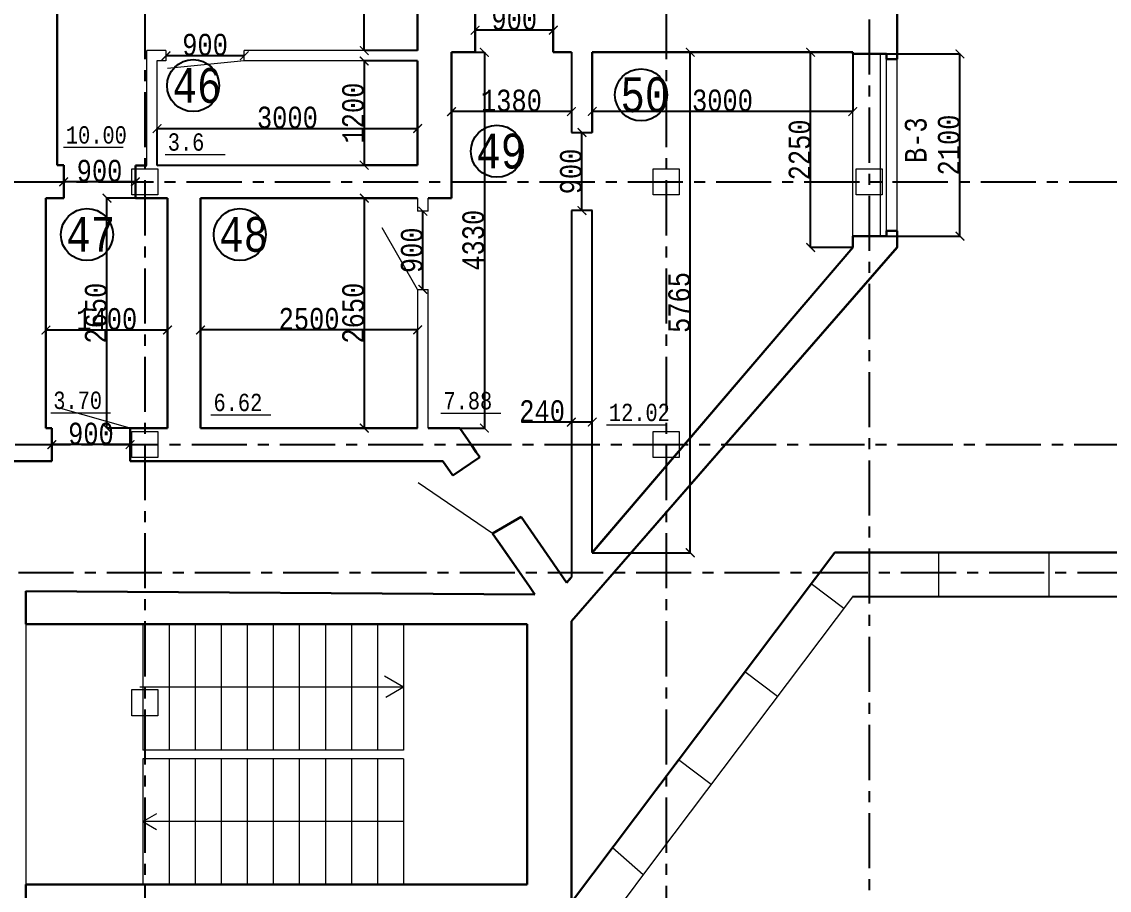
# Model space of a CAD drawing. Header units: millimetres. Extents: x -689206 to 4969298, y -1019800 to 703299.
# Drawn here: x 381709 to 394231, y -63803 to -53798 of the extents above; entities that cross this region are included whole.
import ezdxf

# ---------------------------------------------------------------- set-up
doc = ezdxf.new("R2010")
doc.units = ezdxf.units.MM
doc.linetypes.add('осеваяX2', pattern=[101.6, 63.5, -12.7, 12.7, -12.7])
for name, color, linetype, lineweight in [('несущие', 7, 'Continuous', 30), ('ОКНА', 250, 'Continuous', 20), ('ПЕРЕГОРОДКИ', 252, 'Continuous', 9), ('РАЗМЕРЫ', 7, 'Continuous', 9), ('стены', 7, 'Continuous', 20)]:
    doc.layers.add(name, color=color, linetype=linetype, lineweight=lineweight)
doc.layers.add('четотам', color=7, linetype='Continuous')
doc.styles.add('Аннотативный', font='isocteur.ttf', dxfattribs={"width": 0.7, "height": 250})
doc.dimstyles.new('Аннотативный', dxfattribs={"dimscale": 0, "dimtxt": 250, "dimasz": 100, "dimexe": 1.25, "dimexo": 0.625, "dimtad": 1, "dimdec": 0, "dimtxsty": 'Аннотативный', "dimblk": 'ARCHTICK', "dimcen": 2.5, "dimadec": 0, "dimazin": 0, "dimtfac": 1, "dimtdec": 0, "dimtmove": 0, "dimatfit": 3, "dimfxl": 1, "dimarcsym": 0})

# ---------------------------------------------------------------- blocks, each defined once
blk = doc.blocks.new('_ArchTick')
at = {"color": 0, "linetype": 'ByBlock', "const_width": 0.15}
blk.add_lwpolyline([(-0.5, -0.5), (0.5, 0.5)], dxfattribs=at)
blk = doc.blocks.new('*D1120')
at = {"layer": 'Defpoints', "color": 0, "lineweight": 20, "transparency": 16777216}
for p in [(381988, -57349), (381988, -57830), (383388, -57830)]:
    blk.add_point(p, dxfattribs=at)
at = {"layer": 'стены', "color": 0, "lineweight": -2, "transparency": 16777216}
for p, q in [((381988, -57829), (381988, -57348)), ((383388, -57349), (381988, -57349)), ((383388, -57829), (383388, -57348))]:
    blk.add_line(p, q, dxfattribs=at)
at = {"layer": 'стены', "color": 0, "lineweight": -2, "transparency": 16777216, "xscale": 100, "yscale": 100, "zscale": 100, "rotation": 180}
blk.add_blockref('_ArchTick', (381988, -57349), dxfattribs=at)
at = {"layer": 'стены', "color": 0, "lineweight": -2, "transparency": 16777216, "xscale": 100, "yscale": 100, "zscale": 100}
blk.add_blockref('_ArchTick', (383388, -57349), dxfattribs=at)
at = {"layer": 'стены', "color": 0, "transparency": 16777216, "insert": (382688, -57224), "char_height": 250, "attachment_point": 5, "style": 'Аннотативный'}
blk.add_mtext('1400', dxfattribs=at)
blk = doc.blocks.new('*D1122')
at = {"layer": 'Defpoints', "color": 0, "lineweight": 20, "transparency": 16777216}
for p in [(388278, -54150), (389407, -54150), (388278, -59915)]:
    blk.add_point(p, dxfattribs=at)
at = {"layer": 'стены', "color": 0, "lineweight": -2, "transparency": 16777216}
for p, q in [((388279, -54150), (389408, -54150)), ((389407, -59915), (389407, -54150)), ((388279, -59915), (389408, -59915))]:
    blk.add_line(p, q, dxfattribs=at)
at = {"layer": 'стены', "color": 0, "lineweight": -2, "transparency": 16777216, "xscale": 100, "yscale": 100, "zscale": 100}
for p, rotation in [((389407, -54150), 90), ((389407, -59915), 270)]:
    blk.add_blockref('_ArchTick', p, dxfattribs=dict(at, rotation=rotation))
at = {"layer": 'стены', "color": 0, "transparency": 16777216, "insert": (389281, -57032), "char_height": 250, "attachment_point": 5, "rotation": 90, "style": 'Аннотативный'}
blk.add_mtext('5765', dxfattribs=at)
blk = doc.blocks.new('*D1143')
at = {"layer": 'Defpoints', "color": 0, "lineweight": 20, "transparency": 16777216}
for p in [(386328, -55981), (386328, -55981), (386328, -56881)]:
    blk.add_point(p, dxfattribs=at)
at = {"layer": 'стены', "color": 0, "lineweight": -2, "transparency": 16777216}
for p, q in [((386328, -56881), (386328, -55981)), ((386329, -55981), (386329, -55981)), ((386329, -56881), (386329, -56881))]:
    blk.add_line(p, q, dxfattribs=at)
at = {"layer": 'стены', "color": 0, "lineweight": -2, "transparency": 16777216, "xscale": 100, "yscale": 100, "zscale": 100}
for p, rotation in [((386328, -55981), 90), ((386328, -56881), 270)]:
    blk.add_blockref('_ArchTick', p, dxfattribs=dict(at, rotation=rotation))
at = {"layer": 'стены', "color": 0, "transparency": 16777216, "insert": (386202, -56431), "char_height": 250, "attachment_point": 5, "rotation": 90, "style": 'Аннотативный'}
blk.add_mtext('900', dxfattribs=at)
blk = doc.blocks.new('*D1144')
at = {"layer": 'Defpoints', "color": 0, "lineweight": 20, "transparency": 16777216}
for p in [(386930, -53895), (386930, -53895), (387830, -53895)]:
    blk.add_point(p, dxfattribs=at)
at = {"layer": 'стены', "color": 0, "lineweight": -2, "transparency": 16777216}
for p, q in [((386930, -53894), (386930, -53894)), ((387830, -53895), (386930, -53895)), ((387830, -53894), (387830, -53894))]:
    blk.add_line(p, q, dxfattribs=at)
at = {"layer": 'стены', "color": 0, "lineweight": -2, "transparency": 16777216, "xscale": 100, "yscale": 100, "zscale": 100, "rotation": 180}
blk.add_blockref('_ArchTick', (386930, -53895), dxfattribs=at)
at = {"layer": 'стены', "color": 0, "lineweight": -2, "transparency": 16777216, "xscale": 100, "yscale": 100, "zscale": 100}
blk.add_blockref('_ArchTick', (387830, -53895), dxfattribs=at)
at = {"layer": 'стены', "color": 0, "transparency": 16777216, "insert": (387380, -53769), "char_height": 250, "attachment_point": 5, "style": 'Аннотативный'}
blk.add_mtext('900', dxfattribs=at)
blk = doc.blocks.new('*D1178')
at = {"layer": 'Defpoints', "color": 0, "linetype": 'ByBlock', "lineweight": 20, "transparency": 16777216}
for p in [(391278, -54168), (392512, -54168), (391278, -56268)]:
    blk.add_point(p, dxfattribs=at)
at = {"layer": 'ПЕРЕГОРОДКИ', "color": 0, "linetype": 'ByBlock', "lineweight": -2, "transparency": 16777216}
for p, q in [((391279, -54168), (392513, -54168)), ((392512, -56268), (392512, -54168)), ((391279, -56268), (392513, -56268))]:
    blk.add_line(p, q, dxfattribs=at)
at = {"layer": 'ПЕРЕГОРОДКИ', "color": 0, "linetype": 'ByBlock', "lineweight": -2, "transparency": 16777216, "xscale": 100, "yscale": 100, "zscale": 100}
for p, rotation in [((392512, -54168), 90), ((392512, -56268), 270)]:
    blk.add_blockref('_ArchTick', p, dxfattribs=dict(at, rotation=rotation))
at = {"layer": 'ПЕРЕГОРОДКИ', "color": 0, "linetype": 'ByBlock', "lineweight": 13, "transparency": 16777216, "insert": (392386, -55218), "char_height": 250, "attachment_point": 5, "rotation": 90, "style": 'Аннотативный'}
blk.add_mtext('2100', dxfattribs=at)
blk = doc.blocks.new('*D1223')
at = {"layer": 'Defpoints', "color": 0, "linetype": 'ByBlock', "lineweight": 20, "transparency": 16777216}
for p in [(388038, -58411), (388038, -58411), (388278, -58411)]:
    blk.add_point(p, dxfattribs=at)
at = {"layer": 'РАЗМЕРЫ', "color": 0, "linetype": 'ByBlock', "lineweight": -2, "transparency": 16777216}
for p, q in [((388038, -58411), (387464, -58411)), ((388038, -58410), (388038, -58409)), ((388278, -58411), (388038, -58411)), ((388278, -58410), (388278, -58409))]:
    blk.add_line(p, q, dxfattribs=at)
at = {"layer": 'РАЗМЕРЫ', "color": 0, "linetype": 'ByBlock', "lineweight": -2, "transparency": 16777216, "xscale": 100, "yscale": 100, "zscale": 100, "rotation": 180}
blk.add_blockref('_ArchTick', (388038, -58411), dxfattribs=at)
at = {"layer": 'РАЗМЕРЫ', "color": 0, "linetype": 'ByBlock', "lineweight": -2, "transparency": 16777216, "xscale": 100, "yscale": 100, "zscale": 100}
blk.add_blockref('_ArchTick', (388278, -58411), dxfattribs=at)
at = {"layer": 'РАЗМЕРЫ', "color": 0, "linetype": 'ByBlock', "lineweight": 20, "transparency": 16777216, "insert": (387701, -58285), "char_height": 250, "attachment_point": 5, "style": 'Аннотативный'}
blk.add_mtext('240', dxfattribs=at)
blk = doc.blocks.new('*D1225')
at = {"layer": 'Defpoints', "color": 0, "linetype": 'ByBlock', "lineweight": 20, "transparency": 16777216}
for p in [(388278, -54150), (391278, -54150), (388278, -54832)]:
    blk.add_point(p, dxfattribs=at)
at = {"layer": 'РАЗМЕРЫ', "color": 0, "linetype": 'ByBlock', "lineweight": -2, "transparency": 16777216}
for p, q in [((388278, -54151), (388278, -54833)), ((391278, -54151), (391278, -54833)), ((391278, -54832), (388278, -54832))]:
    blk.add_line(p, q, dxfattribs=at)
at = {"layer": 'РАЗМЕРЫ', "color": 0, "linetype": 'ByBlock', "lineweight": -2, "transparency": 16777216, "xscale": 100, "yscale": 100, "zscale": 100}
for p, rotation in [((388278, -54832), 179.9999999999964), ((391278, -54832), 359.9999999999964)]:
    blk.add_blockref('_ArchTick', p, dxfattribs=dict(at, rotation=rotation))
at = {"layer": 'РАЗМЕРЫ', "color": 0, "linetype": 'ByBlock', "lineweight": 20, "transparency": 16777216, "insert": (389778, -54706), "char_height": 250, "attachment_point": 5, "style": 'Аннотативный'}
blk.add_mtext('3000', dxfattribs=at)
blk = doc.blocks.new('*D1281')
at = {"layer": 'Defpoints', "color": 0, "linetype": 'ByBlock', "lineweight": 20, "transparency": 16777216}
for p in [(382690, -55830), (383388, -55830), (383388, -58479)]:
    blk.add_point(p, dxfattribs=at)
at = {"layer": 'РАЗМЕРЫ', "color": 0, "linetype": 'ByBlock', "lineweight": -2, "transparency": 16777216}
for p, q in [((383387, -55830), (382689, -55830)), ((382690, -58479), (382690, -55830)), ((383387, -58479), (382689, -58479))]:
    blk.add_line(p, q, dxfattribs=at)
at = {"layer": 'РАЗМЕРЫ', "color": 0, "linetype": 'ByBlock', "lineweight": -2, "transparency": 16777216, "xscale": 100, "yscale": 100, "zscale": 100}
for p, rotation in [((382690, -55830), 90), ((382690, -58479), 270)]:
    blk.add_blockref('_ArchTick', p, dxfattribs=dict(at, rotation=rotation))
at = {"layer": 'РАЗМЕРЫ', "color": 0, "linetype": 'ByBlock', "lineweight": 20, "transparency": 16777216, "insert": (382564, -57155), "char_height": 250, "attachment_point": 5, "rotation": 90, "style": 'Аннотативный'}
blk.add_mtext('2650', dxfattribs=at)
blk = doc.blocks.new('*D1282')
at = {"layer": 'Defpoints', "color": 0, "linetype": 'ByBlock', "lineweight": 20, "transparency": 16777216}
for p in [(382056, -58669), (382056, -58669), (382956, -58669)]:
    blk.add_point(p, dxfattribs=at)
at = {"layer": 'РАЗМЕРЫ', "color": 0, "linetype": 'ByBlock', "lineweight": -2, "transparency": 16777216}
for p, q in [((382956, -58669), (382056, -58669)), ((382056, -58670), (382056, -58671)), ((382956, -58669), (382956, -58668))]:
    blk.add_line(p, q, dxfattribs=at)
at = {"layer": 'РАЗМЕРЫ', "color": 0, "linetype": 'ByBlock', "lineweight": -2, "transparency": 16777216, "xscale": 100, "yscale": 100, "zscale": 100, "rotation": 180}
blk.add_blockref('_ArchTick', (382056, -58669), dxfattribs=at)
at = {"layer": 'РАЗМЕРЫ', "color": 0, "linetype": 'ByBlock', "lineweight": -2, "transparency": 16777216, "xscale": 100, "yscale": 100, "zscale": 100}
blk.add_blockref('_ArchTick', (382956, -58669), dxfattribs=at)
at = {"layer": 'РАЗМЕРЫ', "color": 0, "linetype": 'ByBlock', "lineweight": 20, "transparency": 16777216, "insert": (382506, -58544), "char_height": 250, "attachment_point": 5, "style": 'Аннотативный'}
blk.add_mtext('900', dxfattribs=at)
blk = doc.blocks.new('*D1283')
at = {"layer": 'Defpoints', "color": 0, "linetype": 'ByBlock', "lineweight": 20, "transparency": 16777216}
for p in [(382192, -55640), (382192, -55642), (383018, -55642)]:
    blk.add_point(p, dxfattribs=at)
at = {"layer": 'РАЗМЕРЫ', "color": 0, "linetype": 'ByBlock', "lineweight": -2, "transparency": 16777216}
for p, q in [((382192, -55641), (382192, -55643)), ((383018, -55642), (382192, -55642)), ((383018, -55641), (383018, -55641))]:
    blk.add_line(p, q, dxfattribs=at)
at = {"layer": 'РАЗМЕРЫ', "color": 0, "linetype": 'ByBlock', "lineweight": -2, "transparency": 16777216, "xscale": 100, "yscale": 100, "zscale": 100, "rotation": 180}
blk.add_blockref('_ArchTick', (382192, -55642), dxfattribs=at)
at = {"layer": 'РАЗМЕРЫ', "color": 0, "linetype": 'ByBlock', "lineweight": -2, "transparency": 16777216, "xscale": 100, "yscale": 100, "zscale": 100}
blk.add_blockref('_ArchTick', (383018, -55642), dxfattribs=at)
at = {"layer": 'РАЗМЕРЫ', "color": 0, "linetype": 'ByBlock', "lineweight": 20, "transparency": 16777216, "insert": (382605, -55516), "char_height": 250, "attachment_point": 5, "style": 'Аннотативный'}
blk.add_mtext('900', dxfattribs=at)
blk = doc.blocks.new('*D1284')
at = {"layer": 'Defpoints', "color": 0, "linetype": 'ByBlock', "lineweight": 20, "transparency": 16777216}
for p in [(385653, -52150), (386266, -52150), (386266, -54130)]:
    blk.add_point(p, dxfattribs=at)
at = {"layer": 'РАЗМЕРЫ', "color": 0, "linetype": 'ByBlock', "lineweight": -2, "transparency": 16777216}
for p, q in [((386266, -52150), (385652, -52150)), ((385653, -54130), (385653, -52150)), ((386266, -54130), (385652, -54130))]:
    blk.add_line(p, q, dxfattribs=at)
at = {"layer": 'РАЗМЕРЫ', "color": 0, "linetype": 'ByBlock', "lineweight": -2, "transparency": 16777216, "xscale": 100, "yscale": 100, "zscale": 100}
for p, rotation in [((385653, -52150), 90), ((385653, -54130), 270)]:
    blk.add_blockref('_ArchTick', p, dxfattribs=dict(at, rotation=rotation))
at = {"layer": 'РАЗМЕРЫ', "color": 0, "linetype": 'ByBlock', "lineweight": 20, "transparency": 16777216, "insert": (385527, -53140), "char_height": 250, "attachment_point": 5, "rotation": 90, "style": 'Аннотативный'}
blk.add_mtext('1980', dxfattribs=at)
blk = doc.blocks.new('*D1286')
at = {"layer": 'Defpoints', "color": 0, "linetype": 'ByBlock', "lineweight": 20, "transparency": 16777216}
for p in [(383370, -54190), (383370, -54190), (384270, -54190)]:
    blk.add_point(p, dxfattribs=at)
at = {"layer": 'РАЗМЕРЫ', "color": 0, "linetype": 'ByBlock', "lineweight": -2, "transparency": 16777216}
for p, q in [((383370, -54189), (383370, -54189)), ((384270, -54190), (383370, -54190)), ((384270, -54189), (384270, -54189))]:
    blk.add_line(p, q, dxfattribs=at)
at = {"layer": 'РАЗМЕРЫ', "color": 0, "linetype": 'ByBlock', "lineweight": -2, "transparency": 16777216, "xscale": 100, "yscale": 100, "zscale": 100, "rotation": 180}
blk.add_blockref('_ArchTick', (383370, -54190), dxfattribs=at)
at = {"layer": 'РАЗМЕРЫ', "color": 0, "linetype": 'ByBlock', "lineweight": -2, "transparency": 16777216, "xscale": 100, "yscale": 100, "zscale": 100}
blk.add_blockref('_ArchTick', (384270, -54190), dxfattribs=at)
at = {"layer": 'РАЗМЕРЫ', "color": 0, "linetype": 'ByBlock', "lineweight": 20, "transparency": 16777216, "insert": (383820, -54064), "char_height": 250, "attachment_point": 5, "style": 'Аннотативный'}
blk.add_mtext('900', dxfattribs=at)
blk = doc.blocks.new('*D1287')
at = {"layer": 'Defpoints', "color": 0, "linetype": 'ByBlock', "lineweight": 20, "transparency": 16777216}
for p in [(386266, -54250), (385652, -55450), (386268, -55450)]:
    blk.add_point(p, dxfattribs=at)
at = {"layer": 'РАЗМЕРЫ', "color": 0, "linetype": 'ByBlock', "lineweight": -2, "transparency": 16777216}
for p, q in [((386266, -54250), (385651, -54250)), ((385652, -54250), (385652, -55450)), ((386267, -55450), (385651, -55450))]:
    blk.add_line(p, q, dxfattribs=at)
at = {"layer": 'РАЗМЕРЫ', "color": 0, "linetype": 'ByBlock', "lineweight": -2, "transparency": 16777216, "xscale": 100, "yscale": 100, "zscale": 100}
for p, rotation in [((385652, -54250), 90), ((385652, -55450), 270)]:
    blk.add_blockref('_ArchTick', p, dxfattribs=dict(at, rotation=rotation))
at = {"layer": 'РАЗМЕРЫ', "color": 0, "linetype": 'ByBlock', "lineweight": 20, "transparency": 16777216, "insert": (385526, -54850), "char_height": 250, "attachment_point": 5, "rotation": 90, "style": 'Аннотативный'}
blk.add_mtext('1200', dxfattribs=at)
blk = doc.blocks.new('*D1288')
at = {"layer": 'Defpoints', "color": 0, "linetype": 'ByBlock', "lineweight": 20, "transparency": 16777216}
for p in [(386268, -55028), (383268, -55455), (386268, -55450)]:
    blk.add_point(p, dxfattribs=at)
at = {"layer": 'РАЗМЕРЫ', "color": 0, "linetype": 'ByBlock', "lineweight": -2, "transparency": 16777216}
for p, q in [((383268, -55454), (383268, -55027)), ((383268, -55028), (386268, -55028)), ((386268, -55449), (386268, -55027))]:
    blk.add_line(p, q, dxfattribs=at)
at = {"layer": 'РАЗМЕРЫ', "color": 0, "linetype": 'ByBlock', "lineweight": -2, "transparency": 16777216, "xscale": 100, "yscale": 100, "zscale": 100, "rotation": 180}
blk.add_blockref('_ArchTick', (383268, -55028), dxfattribs=at)
at = {"layer": 'РАЗМЕРЫ', "color": 0, "linetype": 'ByBlock', "lineweight": -2, "transparency": 16777216, "xscale": 100, "yscale": 100, "zscale": 100}
blk.add_blockref('_ArchTick', (386268, -55028), dxfattribs=at)
at = {"layer": 'РАЗМЕРЫ', "color": 0, "linetype": 'ByBlock', "lineweight": 20, "transparency": 16777216, "insert": (384768, -54903), "char_height": 250, "attachment_point": 5, "style": 'Аннотативный'}
blk.add_mtext('3000', dxfattribs=at)
blk = doc.blocks.new('*D1289')
at = {"layer": 'Defpoints', "color": 0, "linetype": 'ByBlock', "lineweight": 20, "transparency": 16777216}
for p in [(386268, -55830), (385653, -58479), (386268, -58479)]:
    blk.add_point(p, dxfattribs=at)
at = {"layer": 'РАЗМЕРЫ', "color": 0, "linetype": 'ByBlock', "lineweight": -2, "transparency": 16777216}
for p, q in [((386267, -55830), (385652, -55830)), ((385653, -55830), (385653, -58479)), ((386267, -58479), (385652, -58479))]:
    blk.add_line(p, q, dxfattribs=at)
at = {"layer": 'РАЗМЕРЫ', "color": 0, "linetype": 'ByBlock', "lineweight": -2, "transparency": 16777216, "xscale": 100, "yscale": 100, "zscale": 100}
for p, rotation in [((385653, -55830), 90), ((385653, -58479), 270)]:
    blk.add_blockref('_ArchTick', p, dxfattribs=dict(at, rotation=rotation))
at = {"layer": 'РАЗМЕРЫ', "color": 0, "linetype": 'ByBlock', "lineweight": 20, "transparency": 16777216, "insert": (385527, -57155), "char_height": 250, "attachment_point": 5, "rotation": 90, "style": 'Аннотативный'}
blk.add_mtext('2650', dxfattribs=at)
blk = doc.blocks.new('*D1290')
at = {"layer": 'Defpoints', "color": 0, "linetype": 'ByBlock', "lineweight": 20, "transparency": 16777216}
for p in [(383768, -57348), (383768, -58479), (386268, -58479)]:
    blk.add_point(p, dxfattribs=at)
at = {"layer": 'РАЗМЕРЫ', "color": 0, "linetype": 'ByBlock', "lineweight": -2, "transparency": 16777216}
for p, q in [((383768, -58479), (383768, -57347)), ((386268, -57348), (383768, -57348)), ((386268, -58479), (386268, -57347))]:
    blk.add_line(p, q, dxfattribs=at)
at = {"layer": 'РАЗМЕРЫ', "color": 0, "linetype": 'ByBlock', "lineweight": -2, "transparency": 16777216, "xscale": 100, "yscale": 100, "zscale": 100, "rotation": 180}
blk.add_blockref('_ArchTick', (383768, -57348), dxfattribs=at)
at = {"layer": 'РАЗМЕРЫ', "color": 0, "linetype": 'ByBlock', "lineweight": -2, "transparency": 16777216, "xscale": 100, "yscale": 100, "zscale": 100}
blk.add_blockref('_ArchTick', (386268, -57348), dxfattribs=at)
at = {"layer": 'РАЗМЕРЫ', "color": 0, "linetype": 'ByBlock', "lineweight": 20, "transparency": 16777216, "insert": (385018, -57222), "char_height": 250, "attachment_point": 5, "style": 'Аннотативный'}
blk.add_mtext('2500', dxfattribs=at)
blk = doc.blocks.new('*D1297')
at = {"layer": 'Defpoints', "color": 0, "linetype": 'ByBlock', "lineweight": 20, "transparency": 16777216}
for p in [(390793, -54150), (391278, -54150), (391278, -56399)]:
    blk.add_point(p, dxfattribs=at)
at = {"layer": 'РАЗМЕРЫ', "color": 0, "linetype": 'ByBlock', "lineweight": -2, "transparency": 16777216}
for p, q in [((391277, -54150), (390792, -54150)), ((390793, -56399), (390793, -54150)), ((391277, -56399), (390792, -56399))]:
    blk.add_line(p, q, dxfattribs=at)
at = {"layer": 'РАЗМЕРЫ', "color": 0, "linetype": 'ByBlock', "lineweight": -2, "transparency": 16777216, "xscale": 100, "yscale": 100, "zscale": 100}
for p, rotation in [((390793, -54150), 90), ((390793, -56399), 270)]:
    blk.add_blockref('_ArchTick', p, dxfattribs=dict(at, rotation=rotation))
at = {"layer": 'РАЗМЕРЫ', "color": 0, "linetype": 'ByBlock', "lineweight": 20, "transparency": 16777216, "insert": (390668, -55274), "char_height": 250, "attachment_point": 5, "rotation": 90, "style": 'Аннотативный'}
blk.add_mtext('2250', dxfattribs=at)
blk = doc.blocks.new('*D1299')
at = {"layer": 'Defpoints', "color": 0, "linetype": 'ByBlock', "lineweight": 20, "transparency": 16777216}
for p in [(388160, -55073), (388160, -55073), (388160, -55973)]:
    blk.add_point(p, dxfattribs=at)
at = {"layer": 'РАЗМЕРЫ', "color": 0, "linetype": 'ByBlock', "lineweight": -2, "transparency": 16777216}
for p, q in [((388159, -55073), (388159, -55073)), ((388160, -55973), (388160, -55073)), ((388159, -55973), (388159, -55973))]:
    blk.add_line(p, q, dxfattribs=at)
at = {"layer": 'РАЗМЕРЫ', "color": 0, "linetype": 'ByBlock', "lineweight": -2, "transparency": 16777216, "xscale": 100, "yscale": 100, "zscale": 100}
for p, rotation in [((388160, -55073), 90), ((388160, -55973), 270)]:
    blk.add_blockref('_ArchTick', p, dxfattribs=dict(at, rotation=rotation))
at = {"layer": 'РАЗМЕРЫ', "color": 0, "linetype": 'ByBlock', "lineweight": 20, "transparency": 16777216, "insert": (388034, -55523), "char_height": 250, "attachment_point": 5, "rotation": 90, "style": 'Аннотативный'}
blk.add_mtext('900', dxfattribs=at)
blk = doc.blocks.new('*D1300')
at = {"layer": 'Defpoints', "color": 0, "linetype": 'ByBlock', "lineweight": 20, "transparency": 16777216}
for p in [(386658, -54150), (388038, -54150), (386658, -54833)]:
    blk.add_point(p, dxfattribs=at)
at = {"layer": 'РАЗМЕРЫ', "color": 0, "linetype": 'ByBlock', "lineweight": -2, "transparency": 16777216}
for p, q in [((386658, -54151), (386658, -54834)), ((388038, -54151), (388038, -54834)), ((388038, -54833), (386658, -54833))]:
    blk.add_line(p, q, dxfattribs=at)
at = {"layer": 'РАЗМЕРЫ', "color": 0, "linetype": 'ByBlock', "lineweight": -2, "transparency": 16777216, "xscale": 100, "yscale": 100, "zscale": 100, "rotation": 180}
blk.add_blockref('_ArchTick', (386658, -54833), dxfattribs=at)
at = {"layer": 'РАЗМЕРЫ', "color": 0, "linetype": 'ByBlock', "lineweight": -2, "transparency": 16777216, "xscale": 100, "yscale": 100, "zscale": 100}
blk.add_blockref('_ArchTick', (388038, -54833), dxfattribs=at)
at = {"layer": 'РАЗМЕРЫ', "color": 0, "linetype": 'ByBlock', "lineweight": 20, "transparency": 16777216, "insert": (387348, -54707), "char_height": 250, "attachment_point": 5, "style": 'Аннотативный'}
blk.add_mtext('1380', dxfattribs=at)
blk = doc.blocks.new('*D1301')
at = {"layer": 'Defpoints', "color": 0, "linetype": 'ByBlock', "lineweight": 20, "transparency": 16777216}
for p in [(386658, -54150), (386621, -58479), (387036, -58479)]:
    blk.add_point(p, dxfattribs=at)
at = {"layer": 'РАЗМЕРЫ', "color": 0, "linetype": 'ByBlock', "lineweight": -2, "transparency": 16777216}
for p, q in [((386659, -54150), (387037, -54150)), ((387036, -54150), (387036, -58479)), ((386621, -58479), (387037, -58479))]:
    blk.add_line(p, q, dxfattribs=at)
at = {"layer": 'РАЗМЕРЫ', "color": 0, "linetype": 'ByBlock', "lineweight": -2, "transparency": 16777216, "xscale": 100, "yscale": 100, "zscale": 100}
for p, rotation in [((387036, -54150), 90), ((387036, -58479), 270)]:
    blk.add_blockref('_ArchTick', p, dxfattribs=dict(at, rotation=rotation))
at = {"layer": 'РАЗМЕРЫ', "color": 0, "linetype": 'ByBlock', "lineweight": 20, "transparency": 16777216, "insert": (386910, -56315), "char_height": 250, "attachment_point": 5, "rotation": 90, "style": 'Аннотативный'}
blk.add_mtext('4330', dxfattribs=at)

msp = doc.modelspace()

# ---------------------------------------------------------------- linework, layer by layer
at = {"layer": 'несущие', "color": 0}
for p, q in [((381988.1, -57829.9), (381988.1, -58479.4)), ((383388.1, -57829.9), (383388.1, -58479.4)), ((383768.1, -57829.9), (383768.1, -58479.4)), ((381988.1, -58479.4), (382056, -58479.4)), ((382056, -58479.4), (382056, -58859.4)), ((382956, -58479.4), (383388.1, -58479.4)), ((382956, -58479.4), (382956, -58859.4)), ((383768.1, -58479.4), (386268.1, -58479.4)), ((386388.1, -58479.4), (386753.1, -58479.4)), ((386388.1, -58479.4), (386488.1, -58479.4)), ((386488.1, -58479.4), (386753.5, -58479.4)), ((386884.6, -58669.4), (386753.5, -58479.4)), ((386943.6, -58755.5), (386884.6, -58669.4)), ((386672.3, -59026.6), (386982.6, -58812.4)), ((386982.6, -58812.4), (386943.6, -58755.5)), ((386388.1, -58859.4), (386187.5, -58859.4)), ((386388.1, -58859.4), (386557.1, -58859.4)), ((386488.1, -58859.4), (386388.1, -58859.4)), ((386488.1, -58859.4), (386556.9, -58859.4)), ((386672.3, -59026.6), (386556.9, -58859.4)), ((391073.2, -59911.5), (388774.8, -62962.7)), ((391073.2, -59911.5), (388834.7, -62883.2)), ((391252.2, -59911.5), (391073.2, -59911.5))]:
    msp.add_line(p, q, dxfattribs=at)
at = {"layer": 'несущие'}
msp.add_line((386187.5, -58859.4), (382973.5, -58859.4), dxfattribs=at)
at = {"layer": 'несущие', "lineweight": 30}
for p, q in [((387460, -59503.1), (387130.9, -59693.1)), ((387130.9, -59693.1), (387527.8, -60265.4))]:
    msp.add_line(p, q, dxfattribs=at)
at = {"layer": 'несущие', "lineweight": 20}
msp.add_line((391276.7, -60421.5), (389029.8, -63404.4), dxfattribs=at)
at = {"layer": 'ОКНА'}
for p, q in [((391598.1, -56268.1), (391598.1, -54168.1)), ((391668.1, -56208.1), (391668.1, -54228.1))]:
    msp.add_line(p, q, dxfattribs=at)
at = {"layer": 'РАЗМЕРЫ', "linetype": 'ByBlock', "lineweight": 30}
for p, q in [((386268.1, -52149.9), (386266.2, -54129.9)), ((386268.1, -55449.9), (386266.2, -54249.9)), ((382118.1, -55449.9), (382192.1, -55449.9)), ((382192.1, -55449.9), (382192.1, -55829.9)), ((383148.1, -55453.7), (383018.1, -55452.5)), ((383018.1, -55452.5), (383018.1, -55829.9)), ((383018.1, -55829.9), (383262.1, -55829.9)), ((387554.7, -60304.4), (387527.8, -60265.4)), ((387617.8, -60395.8), (387554.7, -60304.4)), ((381755.2, -60358), (387617.8, -60395.8)), ((381755.2, -60738), (381757.7, -60358.1)), ((388037.8, -63941.1), (388037.8, -60701.6)), ((387527.8, -60738), (381755.2, -60738)), ((387527.8, -63738), (387527.8, -60738)), ((388774.8, -62962.7), (388037.8, -63941.1)), ((381755.2, -63738), (387527.8, -63738)), ((381755.2, -64118), (381755.2, -63738))]:
    msp.add_line(p, q, dxfattribs=at)
at = {"layer": 'РАЗМЕРЫ', "linetype": 'ByBlock', "lineweight": 20}
for p, q in [((383370, -54129.9), (383148, -54130.1)), ((383148.1, -55454.8), (383148, -54130.1)), ((383370, -54129.9), (383370, -54249.9)), ((386266.2, -54129.9), (384270, -54129.9)), ((384270, -54249.9), (384270, -54129.9)), ((388278.1, -54149.9), (388281.6, -55072.9)), ((383370, -54249.9), (383266.2, -54249.9)), ((383268.1, -55454.8), (383268.1, -54249.9)), ((384270, -54249.9), (383389.1, -54335.8)), ((386266.2, -54249.9), (384270, -54249.9)), ((388281.6, -55072.9), (388038.1, -55072.9)), ((388281.6, -55972.9), (388038.1, -55972.9)), ((388278.1, -55972.9), (388278.1, -57012.6)), ((382956, -58479.4), (382160.5, -58252.8)), ((381755.2, -60738), (381755.2, -63738)), ((383105.2, -60738), (383105.2, -62188)), ((383405.2, -60738), (383405.2, -62188)), ((383705.2, -60738), (383705.2, -62188)), ((384005.2, -60738), (384005.2, -62188)), ((384305.2, -60738), (384305.2, -62188)), ((384605.2, -60738), (384605.2, -62188)), ((384905.2, -60738), (384905.2, -62188)), ((385205.2, -60738), (385205.2, -62188)), ((385505.2, -60738), (385505.2, -62188)), ((385805.2, -60738), (385805.2, -62188)), ((386105.2, -60738), (386105.2, -62188)), ((386105.2, -61463), (385887.5, -61337.3)), ((386105.2, -61463), (383070.6, -61463)), ((386105.2, -61463), (385900.4, -61581.3)), ((386105.2, -62188), (383105.2, -62188)), ((383105.2, -62288), (383105.2, -63738)), ((386105.2, -62288), (383105.2, -62288)), ((383405.2, -62288), (383405.2, -63738)), ((383705.2, -62288), (383705.2, -63738)), ((384005.2, -62288), (384005.2, -63738)), ((384305.2, -62288), (384305.2, -63738)), ((384605.2, -62288), (384605.2, -63738)), ((384905.2, -62288), (384905.2, -63738)), ((385205.2, -62288), (385205.2, -63738)), ((385505.2, -62288), (385505.2, -63738)), ((385805.2, -62288), (385805.2, -63738)), ((386105.2, -62288), (386105.2, -63738)), ((383105.2, -63013), (383266.5, -62919.9)), ((386105.2, -63013), (383105.2, -63013)), ((383105.2, -63013), (383262.1, -63103.6)), ((389029.8, -63404.4), (388213.3, -64488.4))]:
    msp.add_line(p, q, dxfattribs=at)
at = {"layer": 'РАЗМЕРЫ', "linetype": 'ByBlock', "lineweight": 25}
for p, q in [((388038.1, -54149.9), (388038.1, -55072.9)), ((388278.1, -55072.9), (388278.1, -54149.9)), ((388038.1, -55072.9), (388278.1, -55072.9)), ((388038.1, -55972.9), (388037.8, -60194.8)), ((388278.1, -55972.9), (388038.1, -55972.9)), ((388278.1, -59913.2), (388278.1, -55972.9))]:
    msp.add_line(p, q, dxfattribs=at)
at = {"layer": 'РАЗМЕРЫ'}
for p, q in [((391278.1, -56268.1), (391278.1, -54168.1)), ((391788.1, -56208.1), (391788.1, -54228.1)), ((382188.4, -55244.2), (382877.6, -55244.2)), ((383361.3, -55326.1), (384050.6, -55326.1)), ((382043, -58301.6), (382732.3, -58301.6)), ((383888.4, -58326.2), (384577.6, -58326.2)), ((386536, -58305.9), (387225.3, -58305.9)), ((388441.1, -58441.5), (389130.3, -58441.5))]:
    msp.add_line(p, q, dxfattribs=at)
at = {"layer": 'РАЗМЕРЫ', "lineweight": 30}
for p, q in [((391668.1, -54168.1), (391668.1, -54228.1)), ((391668.1, -54228.1), (391788.1, -54228.1)), ((391788.1, -54228.1), (391668.1, -54228.1)), ((391668.1, -56268.1), (391668.1, -56208.1)), ((391788.1, -56208.1), (391668.1, -56208.1))]:
    msp.add_line(p, q, dxfattribs=at)
at = {"layer": 'РАЗМЕРЫ', "lineweight": 20, "ltscale": 150}
for p, q in [((392267.1, -59911.5), (392267.1, -60421.5)), ((393537.1, -59911.5), (393537.1, -60421.5)), ((391175.3, -60556.1), (390800.4, -60273.7)), ((390411.2, -61570.5), (390036.3, -61288.1)), ((389647.1, -62584.9), (389272.1, -62302.5)), ((388863.5, -63625.2), (388509.7, -63314.7))]:
    msp.add_line(p, q, dxfattribs=at)
at = {"layer": 'стены', "linetype": 'осеваяX2', "lineweight": 25, "ltscale": 10}
for p, q in [((383128, -47496.5), (383128, -93010)), ((389128, -47496.5), (389128, -91644)), ((391468.1, -47674.5), (391468.1, -92910)), ((353128, -55642), (419278, -55642)), ((347090.1, -58669.4), (418992.4, -58669.4)), ((347128, -60142), (419278, -60142))]:
    msp.add_line(p, q, dxfattribs=at)
at = {"layer": 'стены', "lineweight": 30}
for p, q in [((382118.1, -55449.9), (382118.1, -52149.9)), ((391788.1, -54149.9), (391788.1, -52371.1)), ((386930.1, -53639.9), (386930.1, -54149.9)), ((387830.1, -53639.9), (387830.1, -54149.9)), ((386658.1, -54149.9), (386930.1, -54149.9)), ((386658.1, -55829.9), (386658.1, -54149.9)), ((386930.1, -54149.9), (386770.1, -54149.9)), ((387830.1, -54149.9), (388038.1, -54149.9)), ((391278.1, -54149.9), (388278.1, -54149.9)), ((391278.1, -54149.9), (391278.1, -54168.1)), ((391278.1, -54168.1), (391668.1, -54168.1)), ((391788.1, -54149.9), (391788.1, -54228.1)), ((382118.1, -55449.9), (382192.1, -55449.9)), ((383268.1, -55454.8), (386268.1, -55449.9)), ((381988.1, -55829.9), (382192.1, -55829.9)), ((381988.1, -55829.9), (381988.1, -57829.9)), ((383262.1, -55829.9), (383388.1, -55829.9)), ((383388.1, -55829.9), (383388.1, -57829.9)), ((383388.1, -55829.9), (383388.1, -57829.9)), ((386268.1, -55829.9), (383768.1, -55829.9)), ((383768.1, -55829.9), (383768.1, -57449.9)), ((386388.1, -55829.9), (386658.1, -55829.9)), ((391788.1, -56208.1), (391788.1, -56399.5)), ((391278.1, -56268.1), (391278.1, -56399.9)), ((391668.1, -56268.1), (391278.1, -56268.1)), ((391787.8, -56396.2), (388037.8, -60701.6)), ((391787.8, -56398.2), (388037.8, -60703.6)), ((391788.1, -56399.5), (388038.1, -60704.9)), ((391277.8, -56398.7), (388277.8, -59913.6)), ((391278.1, -56399.9), (388278.1, -59914.8)), ((383768.1, -57449.9), (383768.1, -57829.9)), ((381537.9, -58859.4), (382056, -58859.4)), ((382956, -58859.4), (386388.1, -58859.4)), ((387460.3, -59502.8), (387982.6, -60259.5)), ((387461.2, -59502), (387982.6, -60257.5)), ((387527.8, -60265.4), (387188.8, -59774.2)), ((391252.2, -59911.5), (394807.1, -59911.5)), ((387982.6, -60259.5), (388037.8, -60194.8)), ((387982.9, -60260.8), (388038.1, -60196)), ((388037.8, -60701.6), (388037.8, -61501.6))]:
    msp.add_line(p, q, dxfattribs=at)
at = {"layer": 'стены'}
for p, q in [((388038.1, -54149.9), (387830.1, -54149.9)), ((388278.1, -54149.9), (388640.1, -54149.9)), ((383262.1, -55829.9), (383388.1, -55829.9)), ((383388.1, -57404.3), (383388.1, -55829.9)), ((383768.1, -57829.9), (383768.1, -55829.9)), ((383768.1, -57829.9), (383768.1, -55829.9)), ((386268.1, -55829.9), (386268.1, -55980.9)), ((386388.1, -55980.9), (386388.1, -55829.9)), ((386388.1, -55980.9), (386268.1, -55980.9)), ((386268.1, -56880.9), (385858.7, -56171.9)), ((386268.1, -56880.9), (386268.1, -58479.4)), ((386268.1, -56880.9), (386388.1, -56880.9)), ((386388.1, -58479.4), (386388.1, -56880.9)), ((383388.1, -57449.9), (383388.1, -57404.3)), ((387130.9, -59693.1), (386274.3, -59111.3))]:
    msp.add_line(p, q, dxfattribs=at)
at = {"layer": 'стены', "lineweight": 20}
for p, q in [((388038.1, -54149.9), (388038.1, -55072.9)), ((388278.1, -55072.9), (388278.1, -54149.9)), ((388038.1, -55972.9), (388038.1, -58649.9)), ((388038.1, -55972.9), (388038.1, -55972.9)), ((388278.1, -58649.9), (388278.1, -57012.6)), ((388037.8, -58648.7), (388037.8, -60194.8)), ((388038.1, -58649.9), (388038.1, -60196)), ((388277.8, -58648.7), (388277.8, -59913.6)), ((388278.1, -58649.9), (388278.1, -59914.8))]:
    msp.add_line(p, q, dxfattribs=at)
at = {"layer": 'стены', "lineweight": 25}
msp.add_line((395317, -60421.5), (391276.7, -60421.5), dxfattribs=at)
at = {"layer": 'стены'}
for points in [[(382978, -55492), (383278, -55492), (383278, -55792), (382978, -55792)], [(388978, -55492), (389278, -55492), (389278, -55792), (388978, -55792)], [(391318.1, -55492), (391618.1, -55492), (391618.1, -55792), (391318.1, -55792)], [(382978, -58519.4), (383278, -58519.4), (383278, -58819.4), (382978, -58819.4)], [(388978, -58519.4), (389278, -58519.4), (389278, -58819.4), (388978, -58819.4)], [(382978, -61492), (383278, -61492), (383278, -61792), (382978, -61792)]]:
    msp.add_lwpolyline(points, close=True, dxfattribs=at)
at = {"layer": 'четотам'}
for centre in [(383682.8, -54533.6), (388840, -54640), (387180, -55290), (382460, -56250), (384220, -56250)]:
    msp.add_circle(centre, 300, dxfattribs=at)

# ---------------------------------------------------------------- texts
at = {"layer": 'РАЗМЕРЫ', "lineweight": 20, "ltscale": 150, "char_height": 401.1, "width": 1460, "attachment_point": 1, "style": 'Аннотативный'}
for s, insert in [('46', (383445.6, -54330.6)), ('50', (388602.8, -54437)), ('49', (386942.8, -55087)), ('47', (382222.8, -56047)), ('48', (383982.8, -56047))]:
    msp.add_mtext(s, dxfattribs=dict(at, insert=insert))
at = {"layer": 'РАЗМЕРЫ', "lineweight": 20, "ltscale": 150, "insert": (391878.1, -55425.5), "char_height": 250, "width": 922.913, "attachment_point": 1, "rotation": 90, "style": 'Аннотативный'}
msp.add_mtext('В-3', dxfattribs=at)
at = {"layer": 'РАЗМЕРЫ', "char_height": 200, "width": 656.117, "attachment_point": 1, "style": 'Аннотативный'}
for s, insert in [('10.00', (382217.7, -55001.4)), ('3.6', (383390.6, -55083.3)), ('3.70', (382072.3, -58058.7)), ('6.62', (383917.7, -58083.4)), ('7.88', (386565.3, -58063.1)), ('12.02', (388470.3, -58198.7))]:
    msp.add_mtext(s, dxfattribs=dict(at, insert=insert))

# ---------------------------------------------------------------- dimensions: what is measured, and where the dimension line sits
at = {"layer": 'ПЕРЕГОРОДКИ', "color": 18, "linetype": 'ByBlock', "lineweight": 13, "true_color": 0x000000}
dim = msp.add_linear_dim(base=(392512, -54168.1), p1=(391278.1, -56268.1), p2=(391278.1, -54168.1), angle=90, dimstyle='Аннотативный', dxfattribs=at)
dim.commit()
dim.dimension.update_dxf_attribs({"geometry": '*D1178', "text_midpoint": (392386.3, -55218.1)})
at = {"layer": 'РАЗМЕРЫ', "linetype": 'ByBlock', "lineweight": 20}
for base, p1, p2, picture, middle in [((385653, -52149.9), (386266.2, -54129.9), (386266.2, -52149.9), '*D1284', (385527.4, -53139.9)), ((385651.8, -55449.9), (386266.2, -54249.9), (386268.1, -55449.9), '*D1287', (385526.2, -54849.9)), ((388159.9, -55072.9), (388159.9, -55972.9), (388159.9, -55072.9), '*D1299', (388034.2, -55522.9))]:
    dim = msp.add_linear_dim(base=base, p1=p1, p2=p2, angle=90, dimstyle='Аннотативный', dxfattribs=at)
    dim.commit()
    dim.dimension.update_dxf_attribs({"geometry": picture, "text_midpoint": middle})
for base, p1, p2, picture, middle in [((383370, -54189.9), (384270, -54189.9), (383370, -54189.9), '*D1286', (383820, -54064.3)), ((386658.1, -54832.9), (388037.8, -54149.9), (386658.1, -54149.9), '*D1300', (387347.9, -54707.2)), ((386268.1, -55028.2), (383268.1, -55454.8), (386268.1, -55450), '*D1288', (384768.1, -54902.6)), ((383768.1, -57348.1), (386268.1, -58479.4), (383768.1, -58479.4), '*D1290', (385018.1, -57222.5)), ((382056, -58669.4), (382956, -58669.4), (382056, -58669.4), '*D1282', (382506, -58543.8))]:
    dim = msp.add_linear_dim(base=base, p1=p1, p2=p2, dimstyle='Аннотативный', dxfattribs=at)
    dim.commit()
    dim.dimension.update_dxf_attribs({"geometry": picture, "text_midpoint": middle})
for base, p1, p2, text, picture, middle in [((387035.8, -58479.4), (386658.1, -54149.9), (386620.8, -58479.4), '4330', '*D1301', (386910.2, -56314.7)), ((390793.3, -54149.9), (391277.8, -56398.7), (391277.8, -54149.9), '2250', '*D1297', (390667.7, -55274.3)), ((382689.9, -55829.9), (383388.1, -58479.4), (383388.1, -55829.9), '2650', '*D1281', (382564.3, -57154.7)), ((385652.8, -58479.4), (386268.1, -55829.9), (386268.1, -58479.4), '2650', '*D1289', (385527.1, -57154.7))]:
    dim = msp.add_linear_dim(base=base, p1=p1, p2=p2, angle=90, text=text, dimstyle='Аннотативный', dxfattribs=at)
    dim.commit()
    dim.dimension.update_dxf_attribs({"geometry": picture, "text_midpoint": middle})
for p1, p2, distance, picture, middle in [((391278.1, -54149.9), (388278.1, -54149.9), 681.7, '*D1225', (389778.1, -54706)), ((388278.1, -58410.7), (388038.1, -58410.7), 0, '*D1223', (387701.3, -58285.1))]:
    dim = msp.add_aligned_dim(p1=p1, p2=p2, distance=distance, dimstyle='Аннотативный', dxfattribs=at)
    dim.commit()
    dim.dimension.update_dxf_attribs({"geometry": picture, "text_midpoint": middle})
dim = msp.add_linear_dim(base=(382192.1, -55642), p1=(383018.1, -55642), p2=(382192.1, -55639.9), text='900', dimstyle='Аннотативный', dxfattribs=at)
dim.commit()
dim.dimension.update_dxf_attribs({"geometry": '*D1283', "text_midpoint": (382605.1, -55516.3)})
at = {"layer": 'стены'}
for p1, p2, distance, picture, middle in [((387830.1, -53894.9), (386930.1, -53894.9), 0, '*D1144', (387380.1, -53769.3)), ((388278.1, -59914.8), (388278.1, -54149.9), -1128.5, '*D1122', (389281, -57032.4)), ((386328.1, -56880.9), (386328.1, -55980.9), 0, '*D1143', (386202.5, -56430.9)), ((383388.1, -57829.9), (381988.1, -57829.9), -480.6, '*D1120', (382688.1, -57223.7))]:
    dim = msp.add_aligned_dim(p1=p1, p2=p2, distance=distance, dimstyle='Аннотативный', dxfattribs=at)
    dim.commit()
    dim.dimension.update_dxf_attribs({"geometry": picture, "text_midpoint": middle})

doc.saveas('drawing.dxf')
